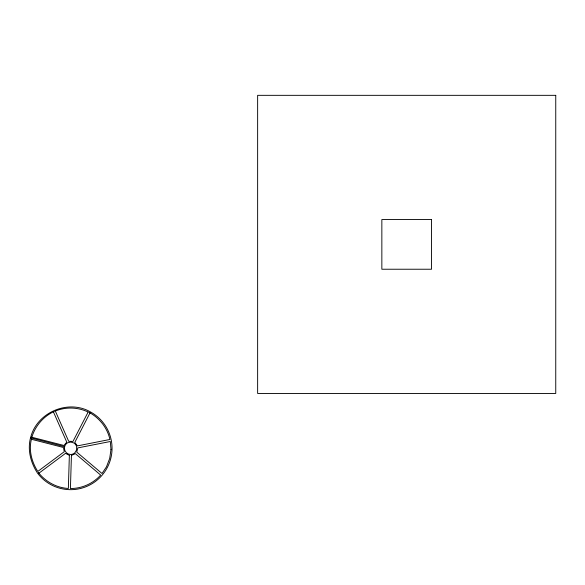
<?xml version="1.0" encoding="UTF-8"?>
<svg xmlns="http://www.w3.org/2000/svg" width="585" height="585" viewBox="0 0 585 585"><rect width="100%" height="100%" fill="white"/><g stroke="black" fill="none" stroke-linecap="round" stroke-linejoin="round"><path stroke-width="0.88" d="M30.617 437.726L30.515 437.836C27.349 450.07 30.734 462.728 37.513 473.111L37.55 473.148A41.33 41.33 0 0 0 69.352 489.652L69.403 489.66A41.403 41.403 0 0 0 89.717 411.526L89.695 411.482C67.187 399.27 36.482 412.908 30.566 437.851L30.544 437.975M30.515 437.836L64.635 446.699M69.366 455.342L68.35 488.46C56.584 487.846 45.579 481.74 38.354 472.504L38.785 473.294L65.498 453.36L69.366 455.342M71.436 455.401L70.419 488.534C81.849 488.577 93.052 483.605 100.671 475.078L75.406 453.667L71.436 455.401M31.407 439.269C28.585 450.399 31.736 461.953 37.791 471.452L64.248 451.715L63.458 447.488L31.407 439.269M31.7 437.207L31.575 438.114C34.807 426.406 43.195 416.513 54.215 411.401L53.33 411.679L66.785 442.15L63.977 445.485L31.7 437.207M110.982 449.47L109.702 458.421L106.463 466.859L102.009 473.499L76.759 452.103L77.812 447.898L110.324 441.507L110.982 449.47M64.672 446.465C63.465 450.209 66.493 454.413 70.427 454.465A6.208 6.208 0 0 0 74.873 452.783L76.562 450.048L76.664 446.83A6.208 6.208 0 0 0 73.885 442.977L70.807 442.048L67.677 442.786A6.208 6.208 0 0 0 64.672 446.465M88.145 412.03L72.971 441.426L68.679 441.302L55.319 411.05C65.791 406.736 77.944 407.094 88.145 412.03M90.09 412.776L74.807 442.392L77.417 445.894L109.921 439.474C107.384 427.942 99.545 418.063 89.227 412.44L90.09 412.776M555.75 95.333L257.634 95.333L257.634 393.449L555.75 393.449L555.75 95.333M431.533 219.55L381.851 219.55L381.851 269.232L431.533 269.232L431.533 219.55"/></g></svg>
